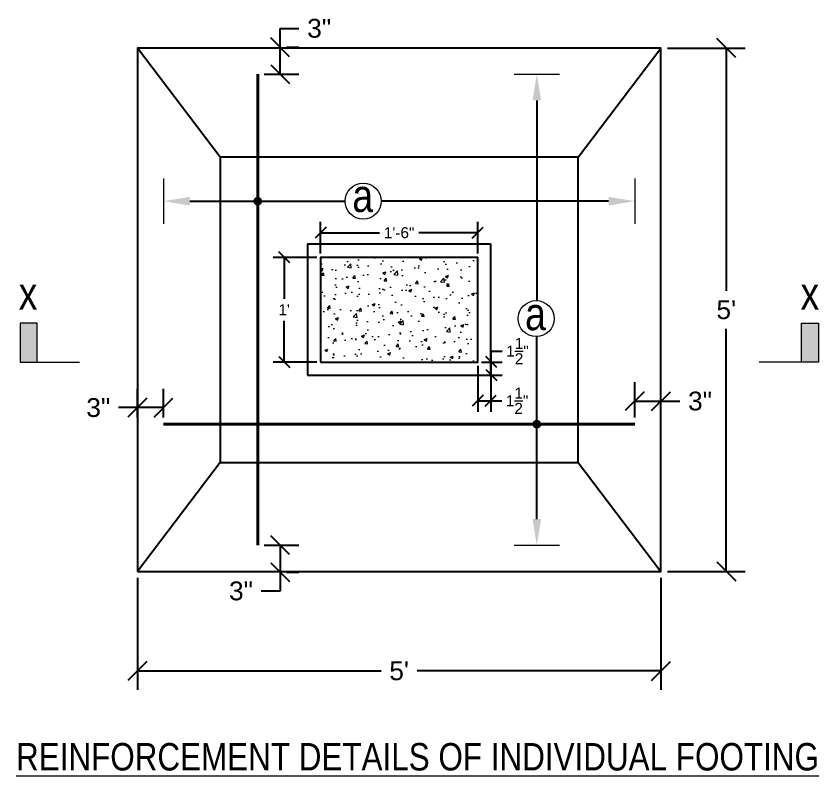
# Model space of a CAD drawing. Header units: inches. Extents: x 80 to 238, y 76 to 310.
# Drawn here: x 80.3 to 172.3, y 75.9 to 163 of the extents above; entities that cross this region are included whole.
import ezdxf
from ezdxf import colors
from ezdxf.entities.mleader import LeaderData, LeaderLine
from ezdxf.math import Vec2, Vec3

# ---------------------------------------------------------------- set-up
doc = ezdxf.new("R2010")
doc.units = ezdxf.units.IN
doc.header["$LTSCALE"] = 7
doc.header["$MEASUREMENT"] = 0
for name, color, linetype, lineweight in [('Column', 200, 'Continuous', 25), ('Dimention', 2, 'Continuous', 13), ('Footing', 81, 'Continuous', 25), ('Hatch', 9, 'Continuous', 13), ('Reinforcment', 1, 'Continuous', 40), ('Text', 5, 'Continuous', 13)]:
    doc.layers.add(name, color=color, linetype=linetype, lineweight=lineweight)
doc.styles.add('AR', font='ARIALN.TTF')
doc.styles.get("Standard").update_dxf_attribs({"font": 'arial.ttf'})
doc.dimstyles.new('AR_1.0_12', dxfattribs={"dimscale": 12, "dimtxt": 0.18, "dimasz": 0.18, "dimexe": 0.18, "dimexo": 0.0625, "dimgap": 0.09, "dimtad": 0, "dimtih": 1, "dimtoh": 1, "dimzin": 0, "dimdsep": 46, "dimlunit": 4, "dimtxsty": 'Standard', "dimblk": 'OBLIQUE', "dimcen": 0.09, "dimadec": 0, "dimazin": 0, "dimtfac": 1, "dimtofl": 0, "dimtmove": 0, "dimatfit": 3, "dimfxl": 1, "dimtolj": 1, "dimtzin": 0, "dimarcsym": 0})
doc.dimstyles.new('AR_1.0_7', dxfattribs={"dimscale": 7, "dimtxt": 0.18, "dimasz": 0.18, "dimexe": 0.18, "dimexo": 0.0625, "dimgap": 0.09, "dimtad": 0, "dimtih": 1, "dimtoh": 1, "dimzin": 0, "dimdsep": 46, "dimlunit": 4, "dimtxsty": 'Standard', "dimblk": 'OBLIQUE', "dimcen": 0.09, "dimadec": 0, "dimazin": 0, "dimtfac": 1, "dimtofl": 0, "dimtmove": 0, "dimatfit": 3, "dimfxl": 1, "dimtolj": 1, "dimtzin": 0, "dimarcsym": 0})

# ---------------------------------------------------------------- blocks, each defined once
blk = doc.blocks.new('_Oblique')
at = {"color": 0, "linetype": 'ByBlock', "lineweight": -2}
blk.add_line((-0.5, -0.5), (0.5, 0.5), dxfattribs=at)
blk = doc.blocks.new('*D2')
at = {"layer": 'Defpoints', "color": 0, "transparency": 16777216}
for p in [(94.168, 99.369), (154.168, 99.369), (154.168, 87.953)]:
    blk.add_point(p, dxfattribs=at)
at = {"layer": 'Dimention', "color": 0, "lineweight": -2, "transparency": 16777216}
for p, q in [((94.168, 98.619), (94.168, 85.793)), ((154.168, 98.619), (154.168, 85.793)), ((94.168, 87.953), (122.094, 87.953)), ((154.168, 87.953), (126.242, 87.953))]:
    blk.add_line(p, q, dxfattribs=at)
at = {"layer": 'Dimention', "color": 0, "lineweight": -2, "transparency": 16777216, "xscale": 2.16, "yscale": 2.16, "zscale": 2.16, "rotation": 180}
blk.add_blockref('_Oblique', (94.168, 87.953), dxfattribs=at)
at = {"layer": 'Dimention', "color": 0, "lineweight": -2, "transparency": 16777216, "xscale": 2.16, "yscale": 2.16, "zscale": 2.16}
blk.add_blockref('_Oblique', (154.168, 87.953), dxfattribs=at)
at = {"layer": 'Dimention', "color": 0, "transparency": 16777216, "insert": (124.168, 87.953), "char_height": 2.16, "attachment_point": 5}
blk.add_mtext("\\A1;5'", dxfattribs=at)
blk = doc.blocks.new('*D3')
at = {"layer": 'Defpoints', "color": 0, "transparency": 16777216}
for p in [(154.168, 159.369), (154.168, 99.369), (161.656, 99.369)]:
    blk.add_point(p, dxfattribs=at)
at = {"layer": 'Dimention', "color": 0, "lineweight": -2, "transparency": 16777216}
for p, q in [((154.918, 159.369), (163.816, 159.369)), ((161.656, 159.369), (161.656, 131.534)), ((161.656, 99.369), (161.656, 127.177)), ((154.918, 99.369), (163.816, 99.369))]:
    blk.add_line(p, q, dxfattribs=at)
at = {"layer": 'Dimention', "color": 0, "lineweight": -2, "transparency": 16777216, "xscale": 2.16, "yscale": 2.16, "zscale": 2.16}
for p, rotation in [((161.656, 159.369), 90), ((161.656, 99.369), 270)]:
    blk.add_blockref('_Oblique', p, dxfattribs=dict(at, rotation=rotation))
at = {"layer": 'Dimention', "color": 0, "transparency": 16777216, "insert": (161.656, 129.356), "char_height": 2.16, "attachment_point": 5}
blk.add_mtext("\\A1;5'", dxfattribs=at)
blk = doc.blocks.new('*D6')
at = {"layer": 'Defpoints', "color": 0, "transparency": 16777216}
for p in [(110.524, 159.461), (110.524, 159.461), (107.959, 156.369)]:
    blk.add_point(p, dxfattribs=at)
at = {"layer": 'Dimention', "color": 0, "lineweight": -2, "transparency": 16777216}
for p, q in [((110.524, 159.461), (110.524, 161.621)), ((110.524, 161.621), (112.684, 161.621)), ((110.524, 156.369), (110.524, 159.461)), ((111.274, 159.461), (112.684, 159.461)), ((108.709, 156.369), (112.684, 156.369))]:
    blk.add_line(p, q, dxfattribs=at)
at = {"layer": 'Dimention', "color": 0, "lineweight": -2, "transparency": 16777216, "xscale": 2.16, "yscale": 2.16, "zscale": 2.16}
for p, rotation in [((110.524, 159.461), 90), ((110.524, 156.369), 270)]:
    blk.add_blockref('_Oblique', p, dxfattribs=dict(at, rotation=rotation))
at = {"layer": 'Dimention', "color": 0, "transparency": 16777216, "insert": (115.004, 161.621), "char_height": 2.16, "attachment_point": 5}
blk.add_mtext('\\A1;3"', dxfattribs=at)
blk = doc.blocks.new('*D7')
at = {"layer": 'Defpoints', "color": 0, "transparency": 16777216}
for p in [(94.168, 118.138), (94.168, 116.242), (97.168, 116.242)]:
    blk.add_point(p, dxfattribs=at)
at = {"layer": 'Dimention', "color": 0, "lineweight": -2, "transparency": 16777216}
for p, q in [((94.168, 116.992), (94.168, 120.298)), ((97.168, 116.992), (97.168, 120.298)), ((94.168, 118.138), (92.008, 118.138)), ((97.168, 118.138), (94.168, 118.138))]:
    blk.add_line(p, q, dxfattribs=at)
at = {"layer": 'Dimention', "color": 0, "lineweight": -2, "transparency": 16777216, "xscale": 2.16, "yscale": 2.16, "zscale": 2.16, "rotation": 180}
blk.add_blockref('_Oblique', (94.168, 118.138), dxfattribs=at)
at = {"layer": 'Dimention', "color": 0, "lineweight": -2, "transparency": 16777216, "xscale": 2.16, "yscale": 2.16, "zscale": 2.16}
blk.add_blockref('_Oblique', (97.168, 118.138), dxfattribs=at)
at = {"layer": 'Dimention', "color": 0, "transparency": 16777216, "insert": (89.688, 118.138), "char_height": 2.16, "attachment_point": 5}
blk.add_mtext('\\A1;3"', dxfattribs=at)
blk = doc.blocks.new('*D8')
at = {"layer": 'Defpoints', "color": 0, "transparency": 16777216}
for p in [(154.168, 118.886), (151.168, 116.242), (154.168, 116.242)]:
    blk.add_point(p, dxfattribs=at)
at = {"layer": 'Dimention', "color": 0, "lineweight": -2, "transparency": 16777216}
for p, q in [((151.168, 116.992), (151.168, 121.046)), ((154.168, 116.992), (154.168, 121.046)), ((151.168, 118.886), (154.168, 118.886)), ((154.168, 118.886), (156.328, 118.886))]:
    blk.add_line(p, q, dxfattribs=at)
at = {"layer": 'Dimention', "color": 0, "lineweight": -2, "transparency": 16777216, "xscale": 2.16, "yscale": 2.16, "zscale": 2.16, "rotation": 180}
blk.add_blockref('_Oblique', (151.168, 118.886), dxfattribs=at)
at = {"layer": 'Dimention', "color": 0, "lineweight": -2, "transparency": 16777216, "xscale": 2.16, "yscale": 2.16, "zscale": 2.16}
blk.add_blockref('_Oblique', (154.168, 118.886), dxfattribs=at)
at = {"layer": 'Dimention', "color": 0, "transparency": 16777216, "insert": (158.649, 118.886), "char_height": 2.16, "attachment_point": 5}
blk.add_mtext('\\A1;3"', dxfattribs=at)
blk = doc.blocks.new('*D9')
at = {"layer": 'Defpoints', "color": 0, "transparency": 16777216}
for p in [(115.168, 135.369), (110.991, 123.369), (115.168, 123.369)]:
    blk.add_point(p, dxfattribs=at)
at = {"layer": 'Dimention', "color": 0, "lineweight": -2, "transparency": 16777216}
for p, q in [((114.731, 135.369), (109.731, 135.369)), ((110.991, 135.369), (110.991, 130.631)), ((110.991, 123.369), (110.991, 128.106)), ((114.731, 123.369), (109.731, 123.369))]:
    blk.add_line(p, q, dxfattribs=at)
at = {"layer": 'Dimention', "color": 0, "lineweight": -2, "transparency": 16777216, "xscale": 1.26, "yscale": 1.26, "zscale": 1.26}
for p, rotation in [((110.991, 135.369), 90), ((110.991, 123.369), 270)]:
    blk.add_blockref('_Oblique', p, dxfattribs=dict(at, rotation=rotation))
at = {"layer": 'Dimention', "color": 0, "transparency": 16777216, "insert": (110.991, 129.369), "char_height": 1.26, "attachment_point": 5}
blk.add_mtext("\\A1;1'", dxfattribs=at)
blk = doc.blocks.new('*D10')
at = {"layer": 'Defpoints', "color": 0, "transparency": 16777216}
for p in [(133.168, 123.369), (133.168, 121.869), (134.719, 121.869)]:
    blk.add_point(p, dxfattribs=at)
at = {"layer": 'Dimention', "color": 0, "lineweight": -2, "transparency": 16777216}
for p, q in [((134.719, 123.369), (134.719, 124.629)), ((134.719, 124.629), (135.979, 124.629)), ((133.606, 123.369), (135.979, 123.369)), ((134.719, 121.869), (134.719, 123.369)), ((133.606, 121.869), (135.979, 121.869))]:
    blk.add_line(p, q, dxfattribs=at)
at = {"layer": 'Dimention', "color": 0, "lineweight": -2, "transparency": 16777216, "xscale": 1.26, "yscale": 1.26, "zscale": 1.26}
for p, rotation in [((134.719, 123.369), 90), ((134.719, 121.869), 270)]:
    blk.add_blockref('_Oblique', p, dxfattribs=dict(at, rotation=rotation))
at = {"layer": 'Dimention', "color": 0, "transparency": 16777216, "insert": (137.733, 124.629), "char_height": 1.26, "attachment_point": 5}
blk.add_mtext('\\A1;1{\\H1x;\\S1/2;}"', dxfattribs=at)
blk = doc.blocks.new('*D12')
at = {"layer": 'Defpoints', "color": 0, "transparency": 16777216}
for p in [(133.168, 123.369), (134.668, 123.369), (134.668, 118.929)]:
    blk.add_point(p, dxfattribs=at)
at = {"layer": 'Dimention', "color": 0, "lineweight": -2, "transparency": 16777216}
for p, q in [((133.168, 122.931), (133.168, 117.669)), ((134.668, 122.931), (134.668, 117.669)), ((133.168, 118.929), (134.668, 118.929)), ((134.668, 118.929), (135.928, 118.929))]:
    blk.add_line(p, q, dxfattribs=at)
at = {"layer": 'Dimention', "color": 0, "lineweight": -2, "transparency": 16777216, "xscale": 1.26, "yscale": 1.26, "zscale": 1.26, "rotation": 180}
blk.add_blockref('_Oblique', (133.168, 118.929), dxfattribs=at)
at = {"layer": 'Dimention', "color": 0, "lineweight": -2, "transparency": 16777216, "xscale": 1.26, "yscale": 1.26, "zscale": 1.26}
blk.add_blockref('_Oblique', (134.668, 118.929), dxfattribs=at)
at = {"layer": 'Dimention', "color": 0, "transparency": 16777216, "insert": (137.682, 118.929), "char_height": 1.26, "attachment_point": 5}
blk.add_mtext('\\A1;1{\\H1x;\\S1/2;}"', dxfattribs=at)
blk = doc.blocks.new('*D13')
at = {"layer": 'Defpoints', "color": 0, "transparency": 16777216}
for p in [(133.168, 138.19), (115.168, 135.369), (133.168, 135.369)]:
    blk.add_point(p, dxfattribs=at)
at = {"layer": 'Dimention', "color": 0, "lineweight": -2, "transparency": 16777216}
for p, q in [((115.168, 135.806), (115.168, 139.45)), ((133.168, 135.806), (133.168, 139.45)), ((115.168, 138.19), (121.923, 138.19)), ((133.168, 138.19), (126.414, 138.19))]:
    blk.add_line(p, q, dxfattribs=at)
at = {"layer": 'Dimention', "color": 0, "lineweight": -2, "transparency": 16777216, "xscale": 1.26, "yscale": 1.26, "zscale": 1.26, "rotation": 180}
blk.add_blockref('_Oblique', (115.168, 138.19), dxfattribs=at)
at = {"layer": 'Dimention', "color": 0, "lineweight": -2, "transparency": 16777216, "xscale": 1.26, "yscale": 1.26, "zscale": 1.26}
blk.add_blockref('_Oblique', (133.168, 138.19), dxfattribs=at)
at = {"layer": 'Dimention', "color": 0, "transparency": 16777216, "insert": (124.168, 138.19), "char_height": 1.26, "attachment_point": 5}
blk.add_mtext('\\A1;1\'-6"', dxfattribs=at)
blk = doc.blocks.new('*D41')
at = {"layer": 'Defpoints', "color": 0, "transparency": 16777216}
for p in [(107.959, 102.369), (110.524, 99.277), (110.524, 99.277)]:
    blk.add_point(p, dxfattribs=at)
at = {"layer": 'Dimention', "color": 0, "lineweight": -2, "transparency": 16777216}
for p, q in [((108.709, 102.369), (112.684, 102.369)), ((110.524, 102.369), (110.524, 99.277)), ((110.524, 99.277), (110.524, 97.117)), ((111.274, 99.277), (112.684, 99.277)), ((110.524, 97.117), (108.364, 97.117))]:
    blk.add_line(p, q, dxfattribs=at)
at = {"layer": 'Dimention', "color": 0, "lineweight": -2, "transparency": 16777216, "xscale": 2.16, "yscale": 2.16, "zscale": 2.16}
for p, rotation in [((110.524, 102.369), 90), ((110.524, 99.277), 270)]:
    blk.add_blockref('_Oblique', p, dxfattribs=dict(at, rotation=rotation))
at = {"layer": 'Dimention', "color": 0, "transparency": 16777216, "insert": (106.043, 97.117), "char_height": 2.16, "attachment_point": 5}
blk.add_mtext('\\A1;3"', dxfattribs=at)

msp = doc.modelspace()

# ---------------------------------------------------------------- hatches: boundary and pattern name
at = {"layer": 'Dimention'}
h = msp.add_hatch(color=256, dxfattribs=at)
h.dxf.hatch_style = 1
h.paths.add_polyline_path([(82.7, 127.822), (80.739, 127.822), (80.739, 123.369), (82.7, 123.369)])
h = msp.add_hatch(color=256, dxfattribs=at)
h.dxf.hatch_style = 1
h.paths.add_polyline_path([(170.275, 123.369), (172.236, 123.369), (172.236, 127.822), (170.275, 127.822)])
at = {"layer": 'Hatch'}
h = msp.add_hatch(dxfattribs=at)
h.set_pattern_fill('AR-CONC', color=256, scale=0.5)
h.set_pattern_definition([(50, (-4.594, 17.9934), (3.5863, -0.31376), [0.375, -4.125]), (355, (-4.594, 17.9934), (-0.69376, 3.76096), [0.3, -3.3]), (100.4514, (-4.295, 17.9673), (2.892544, 3.4472), [0.3187, -3.50571]), (46.1842, (-4.594, 18.9934), (5.33621, -0.8276), [0.5625, -6.1875]), (96.6356, (-4.1493, 18.9245), (4.67331, 4.8706), [0.47805, -5.25857]), (351.184, (-4.594, 18.9934), (4.67331, 4.8706), [0.45, -4.95]), (21, (-4.094, 18.7434), (2.984535, -2.013094), [0.375, -4.125]), (326, (-4.094, 18.7434), (1.21658, 3.62575), [0.3, -3.3]), (71.4514, (-3.8452, 18.5757), (4.20111, 1.612656), [0.3187, -3.50571]), (37.5, (-4.594, 17.9934), (0.060799, 1.664469), [0, -3.26, 0, -3.35, 0, -3.3125]), (7.5, (-4.594, 17.9934), (1.315348, 1.972059), [0, -1.91, 0, -3.185, 0, -1.2625]), (327.5, (-5.709, 17.9934), (2.669112, -0.112774), [0, -1.25, 0, -3.9, 0, -5.175]), (317.5, (-6.209, 17.9934), (2.91593, 0.500525), [0, -1.625, 0, -2.59, 0, -3.675])])
h.paths.add_polyline_path([(133.168, 123.369), (133.168, 135.369), (115.168, 135.369), (115.168, 123.369)])

# ---------------------------------------------------------------- linework, layer by layer
at = {"layer": 'Column'}
for points in [[(113.668, 121.869), (134.668, 121.869), (134.668, 136.869), (113.668, 136.869)], [(115.168, 123.369), (133.168, 123.369), (133.168, 135.369), (115.168, 135.369)]]:
    msp.add_lwpolyline(points, close=True, dxfattribs=at)
at = {"layer": 'Dimention'}
for p, q in [((137.361, 156.369), (142.526, 156.369)), ((97.168, 144.395), (97.168, 139.229)), ((151.168, 144.395), (151.168, 139.229)), ((137.361, 102.369), (142.526, 102.369))]:
    msp.add_line(p, q, dxfattribs=at)
at = {"layer": 'Dimention', "const_width": 0.5}
for points in [[(107.709, 141.812, 1), (108.209, 141.812, 1)], [(139.944, 115.992, 1), (139.944, 116.492, 1)]]:
    msp.add_lwpolyline(points, format="xyb", close=True, dxfattribs=at)
at = {"layer": 'Dimention'}
for points in [[(80.739, 123.369), (82.7, 123.369), (82.7, 127.822), (80.739, 127.822)], [(172.236, 123.369), (170.275, 123.369), (170.275, 127.822), (172.236, 127.822)]]:
    msp.add_lwpolyline(points, close=True, dxfattribs=at)
for points in [[(82.7, 123.369), (82.7, 123.369), (87.545, 123.369)], [(170.275, 123.369), (170.275, 123.369), (165.43, 123.369)]]:
    msp.add_lwpolyline(points, dxfattribs=at)
for centre in [(120.05, 141.812), (139.861, 128.346)]:
    msp.add_circle(centre, 2.065, dxfattribs=at)
at = {"layer": 'Footing'}
for p, q in [((103.668, 146.869), (94.168, 159.369)), ((144.668, 146.869), (154.168, 159.369)), ((103.668, 111.869), (94.168, 99.369)), ((144.668, 111.869), (154.168, 99.369))]:
    msp.add_line(p, q, dxfattribs=at)
for points in [[(94.168, 99.369), (154.168, 99.369), (154.168, 159.369), (94.168, 159.369)], [(103.668, 111.869), (144.668, 111.869), (144.668, 146.869), (103.668, 146.869)]]:
    msp.add_lwpolyline(points, close=True, dxfattribs=at)
at = {"layer": 'Reinforcment'}
for p, q in [((107.959, 156.369), (107.959, 102.369)), ((97.168, 144.395), (97.168, 144.395)), ((97.168, 116.242), (151.168, 116.242)), ((137.361, 105.452), (137.361, 105.452))]:
    msp.add_line(p, q, dxfattribs=at)

# ---------------------------------------------------------------- texts
at = {"layer": 'Dimention', "style": 'AR'}
for s, p in [('a', (118.803, 140.571)), ('x', (80.564, 129.38)), ('x', (170.165, 129.38)), ('a', (138.602, 127.022))]:
    msp.add_text(s, height=3.742, dxfattribs=at).set_placement(p)
at = {"layer": 'Text', "style": 'AR'}
msp.add_text('%%UREINFORCEMENT DETAILS OF INDIVIDUAL FOOTING', height=3.14326, dxfattribs=at).set_placement((80.264, 76.541))

# ---------------------------------------------------------------- dimensions: what is measured, and where the dimension line sits
at = {"layer": 'Dimention'}
for base, p1, p2, angle, dimstyle, picture, middle in [((110.524, 159.461), (107.959, 156.369), (110.524, 159.461), 90, 'AR_1.0_12', '*D6', (115.004, 161.621)), ((110.991, 123.369), (115.168, 135.369), (115.168, 123.369), 90, 'AR_1.0_7', '*D9', (110.991, 129.369)), ((110.524, 99.277), (107.959, 102.369), (110.524, 99.277), 270, 'AR_1.0_12', '*D41', (106.043, 97.117))]:
    dim = msp.add_linear_dim(base=base, p1=p1, p2=p2, angle=angle, dimstyle=dimstyle, dxfattribs=at)
    dim.commit()
    dim.dimension.update_dxf_attribs({"geometry": picture, "text_midpoint": middle})
for base, p1, p2, dimstyle, picture, middle in [((161.656, 99.369), (154.168, 159.369), (154.168, 99.369), 'AR_1.0_12', '*D3', (161.656, 129.356)), ((134.719, 121.869), (133.168, 123.369), (133.168, 121.869), 'AR_1.0_7', '*D10', (137.733, 124.629))]:
    dim = msp.add_linear_dim(base=base, p1=p1, p2=p2, angle=90, dimstyle=dimstyle, dxfattribs=at)
    dim.commit()
    dim.dimension.update_dxf_attribs({"geometry": picture, "text_midpoint": middle, "dimtype": 160})
for base, p1, p2, dimstyle, picture, middle in [((133.168, 138.19), (115.168, 135.369), (133.168, 135.369), 'AR_1.0_7', '*D13', (124.168, 138.19)), ((134.668, 118.929), (133.168, 123.369), (134.668, 123.369), 'AR_1.0_7', '*D12', (137.682, 118.929)), ((154.168, 118.886), (151.168, 116.242), (154.168, 116.242), 'AR_1.0_12', '*D8', (158.649, 118.886)), ((94.168, 118.138), (97.168, 116.242), (94.168, 116.242), 'AR_1.0_12', '*D7', (89.688, 118.138)), ((154.168, 87.953), (94.168, 99.369), (154.168, 99.369), 'AR_1.0_12', '*D2', (124.168, 87.953))]:
    dim = msp.add_linear_dim(base=base, p1=p1, p2=p2, dimstyle=dimstyle, dxfattribs=at)
    dim.commit()
    dim.dimension.update_dxf_attribs({"geometry": picture, "text_midpoint": middle})

# ---------------------------------------------------------------- leaders
ml = msp.add_multileader_mtext('Standard', dxfattribs=at)
ml.set_content('', color=256)
ml.set_leader_properties()
ml.build(insert=Vec2(0, 0))
ml.multileader.update_dxf_attribs({"dogleg_length": 0.36, "arrow_head_size": 3})
ctx = ml.context
ctx.base_point, ctx.char_height, ctx.arrow_head_size, ctx.landing_gap_size, ctx.plane_origin, ctx.plane_x_axis, ctx.plane_y_axis = Vec3(139.944, 130.229), 0.18, 3, 0.09, Vec3(139.944, 151.215), Vec3(0, 1), Vec3(-1, 0)
ctx.text_align_type = 2
notes = []
notes.append((ctx, [(0, (1, 1, 0), (139.944, 130.758), (0, -1), 0.35, [(0, [(139.944, 156.369)], 0, [])])]))
ctx.mtext.insert, ctx.mtext.text_direction, ctx.mtext.rotation, ctx.mtext.alignment, ctx.mtext.flow_direction = Vec3(139.854, 130.319), Vec3(0, 1), 1.570796, 3, 5
ml = msp.add_multileader_mtext('Standard', dxfattribs=at)
ml.set_content('', color=256)
ml.set_leader_properties()
ml.build(insert=Vec2(0, 0))
ml.multileader.update_dxf_attribs({"dogleg_length": 0.36, "arrow_head_size": 3})
ctx = ml.context
ctx.base_point, ctx.char_height, ctx.arrow_head_size, ctx.landing_gap_size, ctx.plane_origin = Vec3(117.985, 141.812), 0.18, 3, 0.09, Vec3(97.168, 141.812)
notes.append((ctx, [(0, (1, 1, 0), (117.625, 141.812), (1, 0), 0.36, [(0, [(97.168, 141.812)], 0, [])])]))
ctx.mtext.insert, ctx.mtext.flow_direction = Vec3(118.075, 141.902), 5
ml = msp.add_multileader_mtext('Standard', dxfattribs=at)
ml.set_content('', color=256)
ml.set_leader_properties()
ml.build(insert=Vec2(0, 0))
ml.multileader.update_dxf_attribs({"dogleg_length": 0.36, "arrow_head_size": 3})
ctx = ml.context
ctx.base_point, ctx.char_height, ctx.arrow_head_size, ctx.landing_gap_size, ctx.plane_origin = Vec3(121.935, 141.812), 0.18, 3, 0.09, Vec3(142.932, 141.812)
ctx.text_align_type = 2
notes.append((ctx, [(0, (1, 1, 0), (122.475, 141.812), (-1, 0), 0.36, [(0, [(151.168, 141.812)], 0, [])])]))
ctx.mtext.insert, ctx.mtext.alignment, ctx.mtext.flow_direction = Vec3(122.025, 141.902), 3, 5
ml = msp.add_multileader_mtext('Standard', dxfattribs=at)
ml.set_content('', color=256)
ml.set_leader_properties()
ml.build(insert=Vec2(0, 0))
ml.multileader.update_dxf_attribs({"dogleg_length": 0.36, "arrow_head_size": 3})
ctx = ml.context
ctx.base_point, ctx.char_height, ctx.arrow_head_size, ctx.landing_gap_size, ctx.plane_origin, ctx.plane_x_axis, ctx.plane_y_axis = Vec3(139.944, 126.282), 0.18, 3, 0.09, Vec3(139.944, 105.452), Vec3(0, 1), Vec3(-1, 0)
notes.append((ctx, [(0, (1, 1, 0), (139.944, 125.908), (0, 1), 0.374, [(0, [(139.944, 102.369)], 0, [])])]))
ctx.mtext.insert, ctx.mtext.text_direction, ctx.mtext.rotation, ctx.mtext.flow_direction = Vec3(139.854, 126.372), Vec3(0, 1), 1.570796, 5
for ctx, leaders in notes:
    for number, flags, end, landing, length, lines in leaders:
        leader = LeaderData()
        leader.index, (leader.has_last_leader_line, leader.has_dogleg_vector, leader.attachment_direction) = number, flags
        leader.last_leader_point, leader.dogleg_vector, leader.dogleg_length = Vec3(end), Vec3(landing), length
        for number, points, colour, breaks in lines:
            line = LeaderLine()
            line.index, line.vertices, line.color, line.breaks = number, Vec3.list(points), colors.encode_raw_color(colour), breaks
            leader.lines.append(line)
        ctx.leaders.append(leader)

doc.saveas('drawing.dxf')
